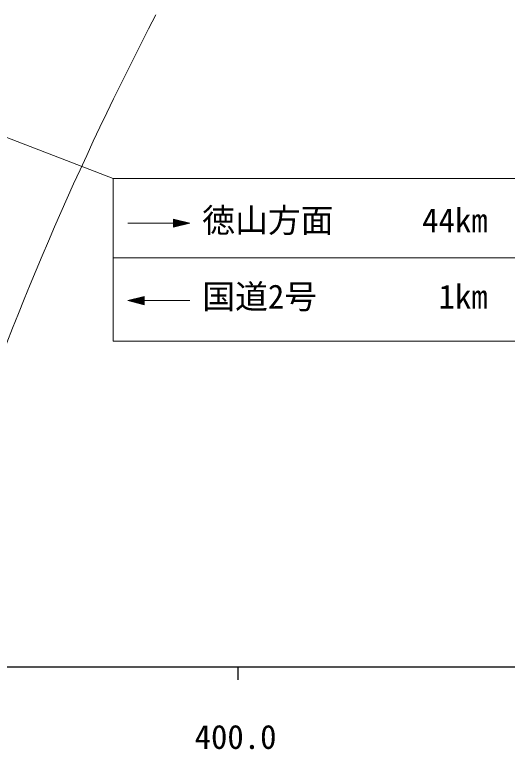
# Model space of a CAD drawing. Units: millimetres, scale not verified. Extents: x 40000 to 680000, y 20000 to 380000.
# Drawn here: x 451018 to 488527, y 198715 to 254625 of the extents above; entities that cross this region are included whole.
import ezdxf
from ezdxf.enums import TextEntityAlignment as Align

# ---------------------------------------------------------------- set-up
doc = ezdxf.new("R2010")
doc.units = ezdxf.units.MM
doc.header["$LTSCALE"] = 1000
for name, color, linetype, lineweight in [('M-BMK-HTXT', 7, 'Continuous', 13), ('M-BMK-STRC', 7, 'Continuous', 13), ('M-TTL-BAND', 7, 'Continuous', 25)]:
    doc.layers.add(name, color=color, linetype=linetype, lineweight=lineweight)
doc.styles.add('ＭＳ ゴシック', font='')
doc.styles.get('ＭＳ ゴシック').set_extended_font_data('MS Gothic')

msp = doc.modelspace()

# ---------------------------------------------------------------- linework, layer by layer
at = {"layer": 'M-BMK-HTXT'}
msp.add_arc((683336, 138815), 250000, 152.40814, 161.15344, dxfattribs=at)
at = {"layer": 'M-BMK-STRC'}
for p, q in [((421143, 256535), (458526, 242151)), ((458526, 229770), (458526, 242151)), ((458526, 242151), (493826, 242151)), ((459626, 238762), (464359, 238762)), ((464359, 238762), (463109, 239074)), ((463109, 239074), (463109, 238449)), ((463109, 238449), (464359, 238762)), ((463141, 238496), (463141, 239027)), ((463141, 239027), (464228, 238762)), ((464231, 238762), (463141, 238496)), ((463187, 238543), (463187, 238980)), ((463187, 238980), (464103, 238762)), ((464103, 238762), (463187, 238543)), ((463234, 238590), (463234, 238933)), ((463234, 238933), (463978, 238762)), ((463978, 238762), (463234, 238590)), ((463281, 238637), (463281, 238887)), ((463281, 238887), (463850, 238762)), ((463850, 238762), (463281, 238637)), ((463328, 238683), (463328, 238840)), ((463328, 238840), (463725, 238762)), ((463725, 238762), (463328, 238683)), ((463375, 238730), (463375, 238793)), ((463375, 238793), (463597, 238762)), ((463375, 238762), (463597, 238762)), ((463597, 238762), (463375, 238730)), ((458526, 236127), (493826, 236127)), ((460876, 233179), (459626, 232867)), ((460876, 232554), (460876, 233179)), ((459626, 232867), (460876, 232554)), ((459626, 232867), (464359, 232867)), ((459754, 232867), (460844, 233132)), ((460844, 232601), (459757, 232867)), ((459882, 232867), (460797, 233086)), ((460797, 232648), (459882, 232867)), ((460007, 232867), (460751, 233039)), ((460751, 232695), (460007, 232867)), ((460135, 232867), (460704, 232992)), ((460704, 232742), (460135, 232867)), ((460260, 232867), (460657, 232945)), ((460657, 232789), (460260, 232867)), ((460388, 232867), (460610, 232898)), ((460610, 232867), (460388, 232867)), ((460610, 232836), (460388, 232867)), ((460610, 232898), (460610, 232836)), ((460657, 232945), (460657, 232789)), ((460704, 232992), (460704, 232742)), ((460751, 233039), (460751, 232695)), ((460797, 233086), (460797, 232648)), ((460844, 233132), (460844, 232601)), ((493826, 229770), (458526, 229770))]:
    msp.add_line(p, q, dxfattribs=at)
at = {"layer": 'M-TTL-BAND'}
for p, q in [((40000, 205000), (579000, 205000)), ((468000, 205000), (468000, 204000))]:
    msp.add_line(p, q, dxfattribs=at)

# ---------------------------------------------------------------- texts
at = {"layer": 'M-BMK-STRC', "style": 'ＭＳ ゴシック'}
for s, p in [('徳山方面', (465297, 237511)), ('44km', (482044, 237511)), ('国道2号', (465297, 231706)), (' 1km', (482044, 231706))]:
    msp.add_text(s, height=1833, dxfattribs=at).set_placement(p, align=Align.BOTTOM_LEFT)
at = {"layer": 'M-TTL-BAND', "style": 'ＭＳ ゴシック'}
msp.add_text('400.0', height=1833, dxfattribs=at).set_placement((464719, 198195), align=Align.BOTTOM_LEFT)

doc.saveas('drawing.dxf')
